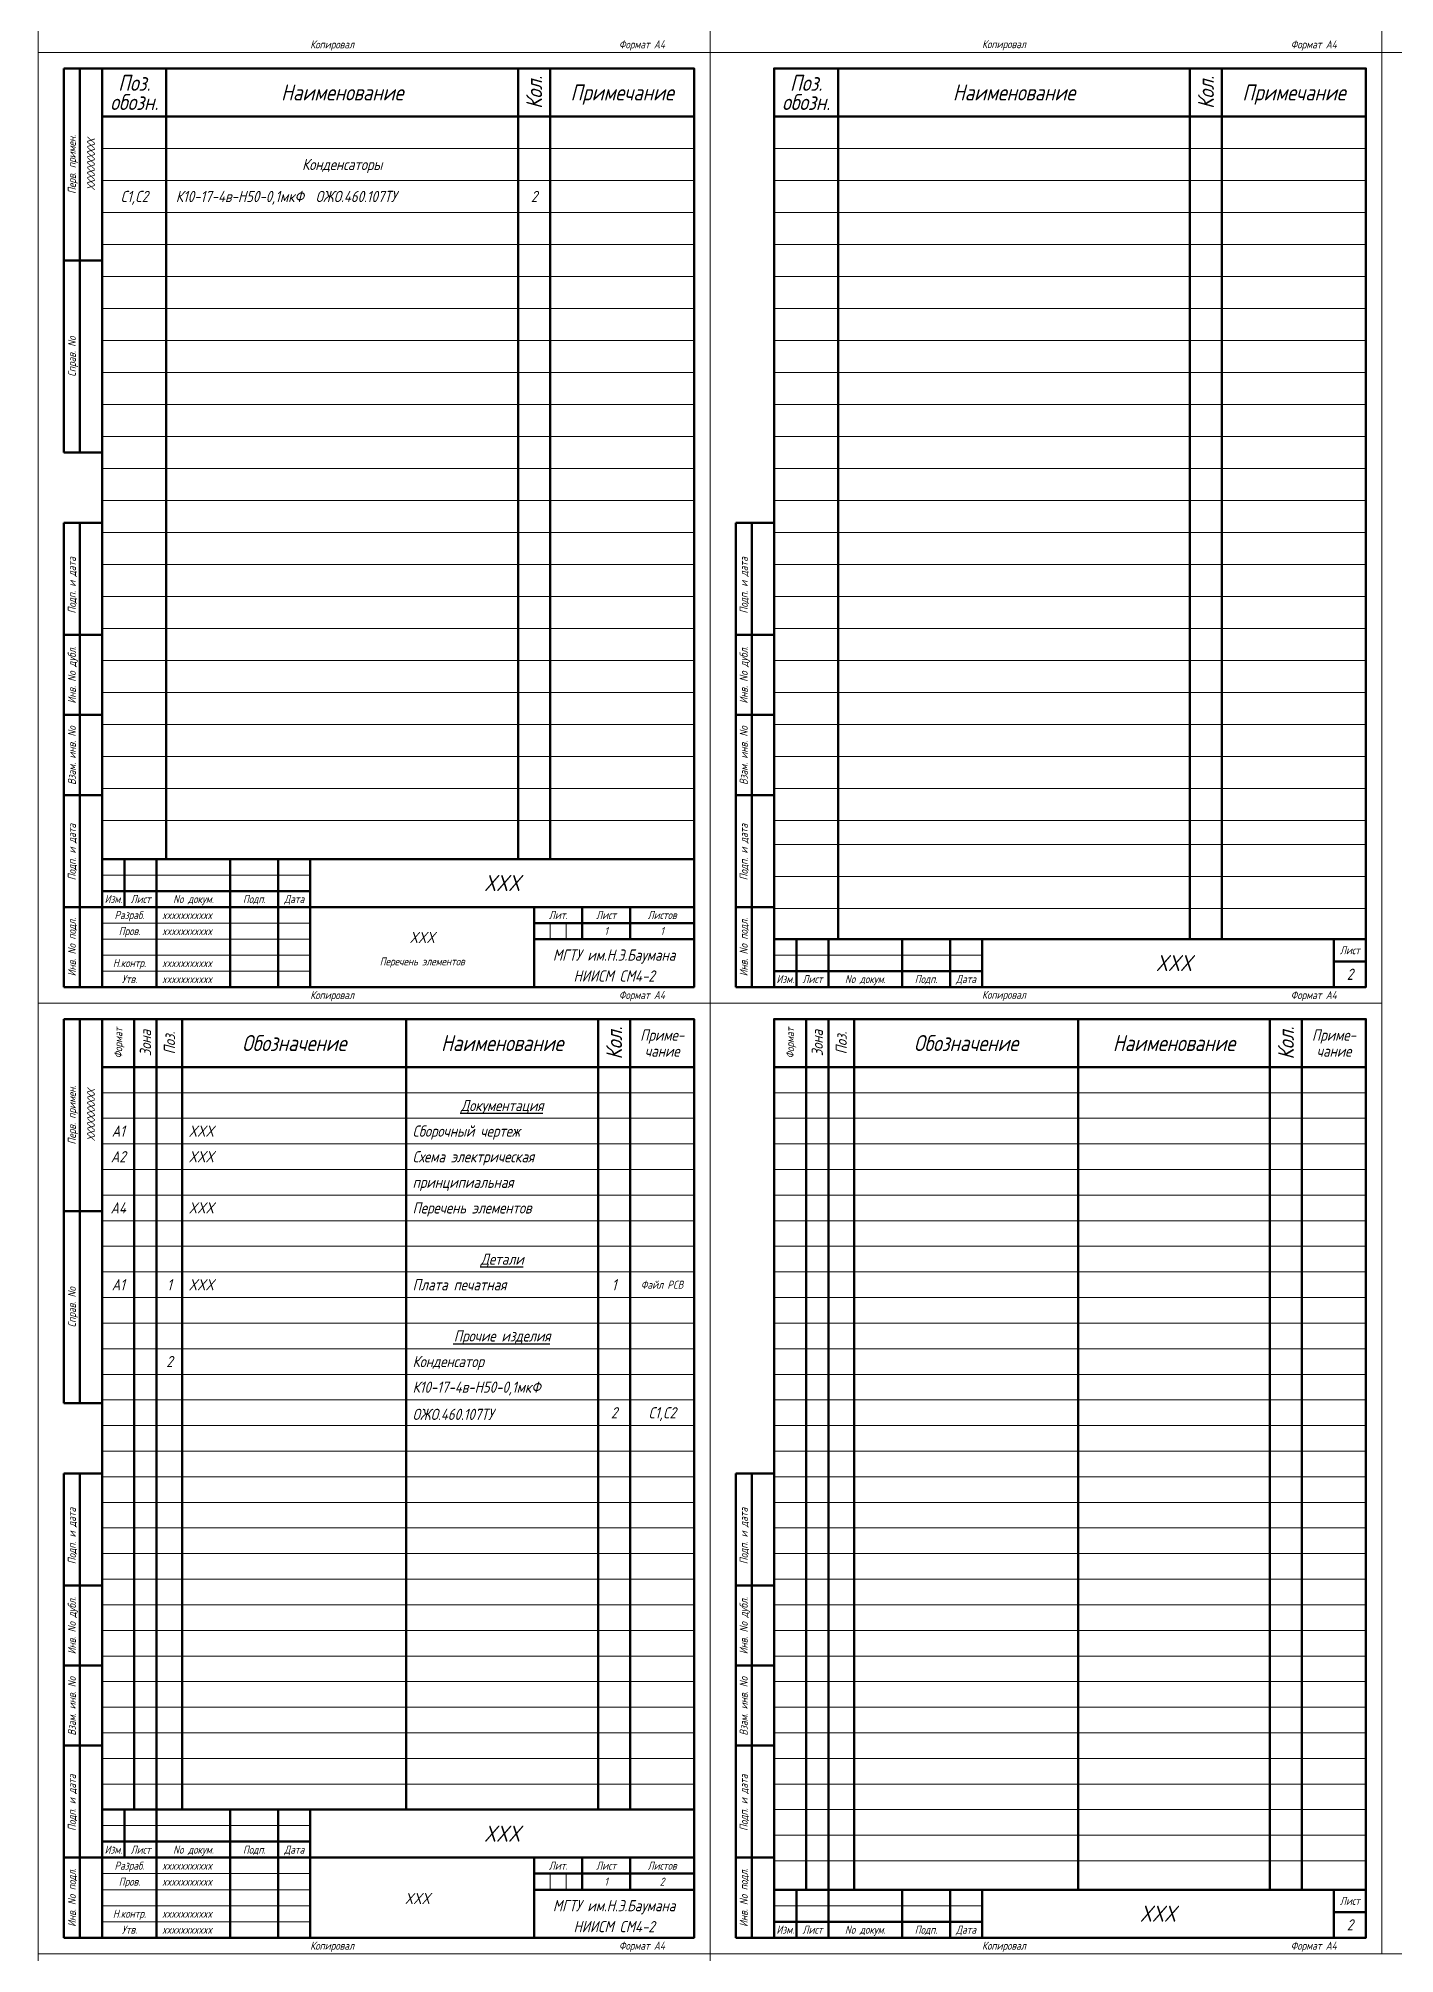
# Model space of a CAD drawing. Header units: millimetres. Extents: x 108 to 2419, y -459 to 1780.
# Drawn here: x 108 to 532, y 382 to 980 of the extents above; entities that cross this region are included whole.
import ezdxf
from ezdxf.enums import TextEntityAlignment as Align

# ---------------------------------------------------------------- set-up
doc = ezdxf.new("R2010")
doc.units = ezdxf.units.MM
for name, color, linetype, lineweight in [('OSN25', 2, 'Continuous', 20), ('OSN50', 3, 'Continuous', 50), ('TEXT', 1, 'Continuous', 30)]:
    doc.layers.add(name, color=color, linetype=linetype, lineweight=lineweight)
doc.styles.add('E', font='simplex.shx', dxfattribs={"width": 0.8, "oblique": 15})

msp = doc.modelspace()

# ---------------------------------------------------------------- linework, layer by layer
at = {"layer": 'OSN25'}
for p, q in [((128.37, 945.68), (313.37, 945.68)), ((338.37, 945.68), (523.37, 945.68)), ((128.37, 935.68), (313.37, 935.68)), ((338.37, 935.68), (523.37, 935.68)), ((128.37, 925.68), (313.37, 925.68)), ((338.37, 925.68), (523.37, 925.68)), ((128.37, 915.68), (313.37, 915.68)), ((338.37, 915.68), (523.37, 915.68)), ((128.37, 905.68), (313.37, 905.68)), ((338.37, 905.68), (523.37, 905.68)), ((128.37, 895.68), (313.37, 895.68)), ((338.37, 895.68), (523.37, 895.68)), ((128.37, 885.68), (313.37, 885.68)), ((338.37, 885.68), (523.37, 885.68)), ((128.37, 875.68), (313.37, 875.68)), ((338.37, 875.68), (523.37, 875.68)), ((128.37, 865.68), (313.37, 865.68)), ((338.37, 865.68), (523.37, 865.68)), ((128.37, 855.68), (313.37, 855.68)), ((338.37, 855.68), (523.37, 855.68)), ((128.37, 845.68), (313.37, 845.68)), ((338.37, 845.68), (523.37, 845.68)), ((128.37, 835.68), (313.37, 835.68)), ((338.37, 835.68), (523.37, 835.68)), ((128.37, 825.68), (313.37, 825.68)), ((338.37, 825.68), (523.37, 825.68)), ((128.37, 815.68), (313.37, 815.68)), ((338.37, 815.68), (523.37, 815.68)), ((128.37, 805.68), (313.37, 805.68)), ((338.37, 805.68), (523.37, 805.68)), ((128.37, 795.68), (313.37, 795.68)), ((338.37, 795.68), (523.37, 795.68)), ((128.37, 785.68), (313.37, 785.68)), ((338.37, 785.68), (523.37, 785.68)), ((128.37, 775.68), (313.37, 775.68)), ((338.37, 775.68), (523.37, 775.68)), ((128.37, 765.68), (313.37, 765.68)), ((338.37, 765.68), (523.37, 765.68)), ((128.37, 755.68), (313.37, 755.68)), ((338.37, 755.68), (523.37, 755.68)), ((128.37, 745.68), (313.37, 745.68)), ((338.37, 745.68), (523.37, 745.68)), ((128.37, 735.68), (313.37, 735.68)), ((338.37, 735.68), (523.37, 735.68)), ((338.37, 728.18), (523.37, 728.18)), ((128.37, 718.68), (193.37, 718.68)), ((338.37, 718.18), (523.37, 718.18)), ((338.37, 708.18), (523.37, 708.18)), ((128.37, 703.68), (193.37, 703.68)), ((268.37, 703.68), (268.37, 698.68)), ((273.37, 703.68), (273.37, 698.68)), ((128.37, 698.68), (193.37, 698.68)), ((128.37, 693.68), (193.37, 693.68)), ((128.37, 688.68), (193.37, 688.68)), ((338.37, 693.68), (403.37, 693.68)), ((128.37, 650.68), (313.37, 650.68)), ((338.37, 650.68), (523.37, 650.68)), ((128.37, 642.68), (313.37, 642.68)), ((338.37, 642.68), (523.37, 642.68)), ((128.37, 634.68), (313.37, 634.68)), ((338.37, 634.68), (523.37, 634.68)), ((128.37, 626.68), (313.37, 626.68)), ((128.37, 626.68), (313.37, 626.68)), ((338.37, 626.68), (523.37, 626.68)), ((338.37, 626.68), (523.37, 626.68)), ((128.37, 618.68), (313.37, 618.68)), ((338.37, 618.68), (523.37, 618.68)), ((128.37, 610.68), (313.37, 610.68)), ((338.37, 610.68), (523.37, 610.68)), ((128.37, 602.68), (313.37, 602.68)), ((338.37, 602.68), (523.37, 602.68)), ((128.37, 594.68), (313.37, 594.68)), ((338.37, 594.68), (523.37, 594.68)), ((128.37, 586.68), (313.37, 586.68)), ((338.37, 586.68), (523.37, 586.68)), ((128.37, 578.68), (313.37, 578.68)), ((338.37, 578.68), (523.37, 578.68)), ((128.37, 570.68), (313.37, 570.68)), ((338.37, 570.68), (523.37, 570.68)), ((128.37, 562.68), (313.37, 562.68)), ((338.37, 562.68), (523.37, 562.68)), ((128.37, 554.68), (313.37, 554.68)), ((338.37, 554.68), (523.37, 554.68)), ((128.37, 546.68), (313.37, 546.68)), ((338.37, 546.68), (523.37, 546.68)), ((128.37, 538.68), (313.37, 538.68)), ((338.37, 538.68), (523.37, 538.68)), ((128.37, 530.68), (313.37, 530.68)), ((338.37, 530.68), (523.37, 530.68)), ((128.37, 522.68), (313.37, 522.68)), ((338.37, 522.68), (523.37, 522.68)), ((128.37, 514.68), (313.37, 514.68)), ((338.37, 514.68), (523.37, 514.68)), ((128.37, 506.68), (313.37, 506.68)), ((338.37, 506.68), (523.37, 506.68)), ((128.37, 498.68), (313.37, 498.68)), ((338.37, 498.68), (523.37, 498.68)), ((128.37, 490.68), (313.37, 490.68)), ((338.37, 490.68), (523.37, 490.68)), ((128.37, 482.68), (313.37, 482.68)), ((338.37, 482.68), (523.37, 482.68)), ((128.37, 474.68), (313.37, 474.68)), ((338.37, 474.68), (523.37, 474.68)), ((128.37, 466.68), (313.37, 466.68)), ((338.37, 466.68), (523.37, 466.68)), ((128.37, 458.68), (313.37, 458.68)), ((338.37, 458.68), (523.37, 458.68)), ((128.37, 450.68), (313.37, 450.68)), ((338.37, 450.68), (523.37, 450.68)), ((128.37, 442.68), (313.37, 442.68)), ((338.37, 442.68), (523.37, 442.68)), ((128.37, 434.68), (313.37, 434.68)), ((338.37, 434.68), (523.37, 434.68)), ((338.37, 426.68), (523.37, 426.68)), ((128.37, 421.68), (193.37, 421.68)), ((338.37, 418.68), (523.37, 418.68)), ((338.37, 410.68), (523.37, 410.68)), ((128.37, 406.68), (193.37, 406.68)), ((128.37, 401.68), (193.37, 401.68)), ((268.37, 406.68), (268.37, 401.68)), ((273.37, 406.68), (273.37, 401.68)), ((128.37, 396.68), (193.37, 396.68)), ((338.37, 396.68), (403.37, 396.68)), ((128.37, 391.68), (193.37, 391.68))]:
    msp.add_line(p, q, dxfattribs=at)
for points in [[(108.37, 975.68), (318.37, 975.68), (318.37, 1272.68), (108.37, 1272.68)], [(318.37, 975.68), (528.37, 975.68), (528.37, 1272.68), (318.37, 1272.68)], [(108.37, 678.68), (318.37, 678.68), (318.37, 975.68), (108.37, 975.68)], [(318.37, 678.68), (528.37, 678.68), (528.37, 975.68), (318.37, 975.68)], [(528.37, 678.68), (528.37, 678.68), (528.37, 975.68), (528.37, 975.68)], [(528.37, 678.68), (528.37, 678.68), (528.37, 975.68), (528.37, 975.68)], [(108.37, 381.68), (318.37, 381.68), (318.37, 678.68), (108.37, 678.68)], [(318.37, 381.68), (528.37, 381.68), (528.37, 678.68), (318.37, 678.68)], [(108.37, 84.68), (318.37, 84.68), (318.37, 381.68), (108.37, 381.68)]]:
    msp.add_lwpolyline(points, close=True, dxfattribs=at)
at = {"layer": 'OSN25', "linetype": 'Continuous'}
msp.add_lwpolyline([(528.37, 381.68), (1369.37, 381.68), (1369.37, 975.68), (528.37, 975.68)], close=True, dxfattribs=at)
at = {"layer": 'OSN50'}
for p, q in [((121.37, 970.68), (121.37, 850.68)), ((148.37, 970.68), (148.37, 723.68)), ((258.37, 970.68), (258.37, 723.68)), ((268.37, 970.68), (268.37, 723.68)), ((358.37, 970.68), (358.37, 698.68)), ((468.37, 970.68), (468.37, 698.68)), ((478.37, 970.68), (478.37, 698.68)), ((128.37, 955.68), (313.37, 955.68)), ((338.37, 955.68), (523.37, 955.68)), ((121.37, 683.68), (121.37, 828.68)), ((331.37, 683.68), (331.37, 828.68)), ((128.37, 723.68), (313.37, 723.68)), ((135.37, 723.68), (135.37, 708.68)), ((145.37, 723.68), (145.37, 683.68)), ((168.37, 723.68), (168.37, 683.68)), ((183.37, 723.68), (183.37, 683.68)), ((193.37, 723.68), (193.37, 683.68)), ((128.37, 713.68), (193.37, 713.68)), ((128.37, 708.68), (193.37, 708.68)), ((193.37, 708.68), (313.37, 708.68)), ((263.37, 708.68), (263.37, 683.68)), ((278.37, 708.68), (278.37, 698.68)), ((293.37, 708.68), (293.37, 698.68)), ((263.37, 703.68), (313.37, 703.68)), ((263.37, 698.68), (313.37, 698.68)), ((338.37, 698.68), (523.37, 698.68)), ((345.37, 698.68), (345.37, 683.68)), ((355.37, 698.68), (355.37, 683.68)), ((378.37, 698.68), (378.37, 683.68)), ((393.37, 698.68), (393.37, 683.68)), ((403.37, 698.68), (403.37, 683.68)), ((513.37, 698.68), (513.37, 683.68)), ((338.37, 688.68), (403.37, 688.68)), ((513.37, 691.68), (523.37, 691.68)), ((121.37, 673.68), (121.37, 553.68)), ((138.37, 673.68), (138.37, 426.68)), ((145.37, 673.68), (145.37, 426.68)), ((153.37, 673.68), (153.37, 426.68)), ((223.37, 673.68), (223.37, 426.68)), ((283.37, 673.68), (283.37, 426.68)), ((293.37, 673.68), (293.37, 426.68)), ((348.37, 673.68), (348.37, 401.68)), ((355.37, 673.68), (355.37, 401.68)), ((363.37, 673.68), (363.37, 401.68)), ((433.37, 673.68), (433.37, 401.68)), ((493.37, 673.68), (493.37, 401.68)), ((503.37, 673.68), (503.37, 401.68)), ((128.37, 658.68), (313.37, 658.68)), ((338.37, 658.68), (523.37, 658.68)), ((121.37, 386.68), (121.37, 531.68)), ((331.37, 386.68), (331.37, 531.68)), ((128.37, 426.68), (313.37, 426.68)), ((135.37, 426.68), (135.37, 411.68)), ((145.37, 426.68), (145.37, 386.68)), ((168.37, 426.68), (168.37, 386.68)), ((183.37, 426.68), (183.37, 386.68)), ((193.37, 426.68), (193.37, 386.68)), ((128.37, 416.68), (193.37, 416.68)), ((128.37, 411.68), (193.37, 411.68)), ((193.37, 411.68), (313.37, 411.68)), ((263.37, 411.68), (263.37, 386.68)), ((278.37, 411.68), (278.37, 401.68)), ((293.37, 411.68), (293.37, 401.68)), ((263.37, 406.68), (313.37, 406.68)), ((263.37, 401.68), (313.37, 401.68)), ((338.37, 401.68), (523.37, 401.68)), ((345.37, 401.68), (345.37, 386.68)), ((355.37, 401.68), (355.37, 386.68)), ((378.37, 401.68), (378.37, 386.68)), ((393.37, 401.68), (393.37, 386.68)), ((403.37, 401.68), (403.37, 386.68)), ((513.37, 401.68), (513.37, 386.68)), ((338.37, 391.68), (403.37, 391.68)), ((513.37, 394.68), (523.37, 394.68))]:
    msp.add_line(p, q, dxfattribs=at)
for points in [[(116.37, 970.68), (116.37, 850.68)], [(128.37, 970.68), (116.37, 970.68)], [(128.37, 910.68), (116.37, 910.68)], [(116.37, 850.68), (128.37, 850.68)], [(128.37, 828.68), (116.37, 828.68)], [(116.37, 683.68), (116.37, 828.68)], [(326.37, 683.68), (326.37, 828.68)], [(338.37, 828.68), (326.37, 828.68)], [(128.37, 793.68), (116.37, 793.68)], [(338.37, 793.68), (326.37, 793.68)], [(128.37, 768.68), (116.37, 768.68)], [(338.37, 768.68), (326.37, 768.68)], [(128.37, 743.68), (116.37, 743.68)], [(338.37, 743.68), (326.37, 743.68)], [(128.37, 708.68), (116.37, 708.68)], [(338.37, 708.68), (326.37, 708.68)], [(128.37, 683.68), (116.37, 683.68)], [(338.37, 683.68), (326.37, 683.68)], [(128.37, 673.68), (116.37, 673.68)], [(116.37, 673.68), (116.37, 553.68)], [(128.37, 613.68), (116.37, 613.68)], [(116.37, 553.68), (128.37, 553.68)], [(116.37, 386.68), (116.37, 531.68)], [(128.37, 531.68), (116.37, 531.68)], [(338.37, 531.68), (326.37, 531.68)], [(326.37, 386.68), (326.37, 531.68)], [(128.37, 496.68), (116.37, 496.68)], [(338.37, 496.68), (326.37, 496.68)], [(128.37, 471.68), (116.37, 471.68)], [(338.37, 471.68), (326.37, 471.68)], [(128.37, 446.68), (116.37, 446.68)], [(338.37, 446.68), (326.37, 446.68)], [(128.37, 411.68), (116.37, 411.68)], [(338.37, 411.68), (326.37, 411.68)], [(128.37, 386.68), (116.37, 386.68)], [(338.37, 386.68), (326.37, 386.68)]]:
    msp.add_lwpolyline(points, dxfattribs=at)
for points in [[(128.37, 683.68), (313.37, 683.68), (313.37, 970.68), (128.37, 970.68)], [(338.37, 683.68), (523.37, 683.68), (523.37, 970.68), (338.37, 970.68)], [(128.37, 386.68), (313.37, 386.68), (313.37, 673.68), (128.37, 673.68)], [(338.37, 386.68), (523.37, 386.68), (523.37, 673.68), (338.37, 673.68)]]:
    msp.add_lwpolyline(points, close=True, dxfattribs=at)

# ---------------------------------------------------------------- texts
at = {"layer": 'TEXT', "linetype": 'Continuous', "style": 'E', "oblique": 15, "width": 0.8}
for s, p in [('Копировал', (193.37, 976.93)), ('Формат A4', (289.87, 976.93)), ('Копировал', (403.37, 977.01)), ('Формат A4', (499.87, 976.93)), ('Копировал', (193.37, 679.93)), ('Формат A4', (289.87, 679.93)), ('Копировал', (403.37, 680.01)), ('Формат A4', (499.87, 679.93)), ('Копировал', (193.37, 382.93)), ('Формат A4', (289.87, 382.93)), ('Копировал', (403.37, 382.93)), ('Формат A4', (499.87, 382.93))]:
    msp.add_text(s, height=2.5, dxfattribs=at).set_placement(p)
at = {"layer": 'TEXT', "style": 'E', "oblique": 15, "width": 0.8}
for s, height, p in [('Поз.', 5, (138.37, 966.18)), ('Наименование', 5, (203.37, 963.18)), ('Примечание', 5, (290.87, 963.18)), ('Поз.', 5, (348.37, 966.18)), ('Наименование', 5, (413.37, 963.18)), ('Примечание', 5, (500.87, 963.18)), ('обозн.', 5, (138.37, 960.18)), ('обозн.', 5, (348.37, 960.18)), ('Конденсаторы', 3.5, (203.37, 940.68)), ('C1,C2', 3.5, (138.37, 930.68)), ('2', 3.5, (263.37, 930.68)), ('XXX', 5, (253.37, 716.18)), ('Изм.', 2.5, (131.87, 711.18)), ('Лист', 2.5, (140.37, 711.18)), ('No докум.', 2.5, (156.87, 711.18)), ('Подп.', 2.5, (175.87, 711.18)), ('Дата', 2.5, (188.37, 711.18)), ('Разраб.', 2.5, (136.87, 706.18)), ('Лит.', 2.5, (270.87, 706.18)), ('Лист', 2.5, (285.87, 706.18)), ('Листов', 2.5, (303.37, 706.18)), ('Пров.', 2.5, (136.87, 701.18)), ('XXX', 3.5, (228.37, 699.18)), ('1', 2.5, (285.87, 701.18)), ('1', 2.5, (303.37, 701.18)), ('МГТУ им.Н.Э.Баумана', 3.5, (288.37, 693.68)), ('Лист', 2.5, (518.37, 695.18)), ('Н.контр.', 2.5, (136.87, 691.18)), ('Перечень элементов', 2.5, (228.37, 691.68)), ('НИИСМ СМ4-2', 3.5, (288.37, 687.14)), ('XXX', 5, (463.37, 691.18)), ('2', 3.5, (518.37, 687.68)), ('Утв.', 2.5, (136.87, 686.18)), ('Изм.', 2.5, (341.87, 686.18)), ('Лист', 2.5, (350.37, 686.18)), ('No докум.', 2.5, (366.87, 686.18)), ('Подп.', 2.5, (385.87, 686.18)), ('Дата', 2.5, (398.37, 686.18)), ('Приме-', 3.5, (303.37, 668.68)), ('Приме-', 3.5, (513.37, 668.68)), ('Обозначение', 5, (188.37, 666.18)), ('Наименование', 5, (253.37, 666.18)), ('чание', 3.5, (303.37, 663.68)), ('Обозначение', 5, (398.37, 666.18)), ('Наименование', 5, (463.37, 666.18)), ('чание', 3.5, (513.37, 663.68)), ('%%uДокументация', 3.5, (253.37, 646.68)), ('A1', 3.5, (133.37, 638.68)), ('A2', 3.5, (133.37, 630.68)), ('A4', 3.5, (133.37, 614.68)), ('%%uДетали', 3.5, (253.37, 598.68)), ('A1', 3.5, (133.37, 590.68)), ('1', 3.5, (149.37, 590.68)), ('1', 3.5, (288.37, 590.68)), ('Файл PCB', 2.5, (303.37, 590.68)), ('%%uПрочие изделия', 3.5, (253.37, 574.68)), ('2', 3.5, (149.37, 566.68)), ('2', 3.5, (288.37, 550.68)), ('C1,C2', 3.5, (303.37, 550.68)), ('XXX', 5, (253.37, 419.18)), ('Изм.', 2.5, (131.87, 414.18)), ('Лист', 2.5, (140.37, 414.18)), ('No докум.', 2.5, (156.87, 414.18)), ('Подп.', 2.5, (175.87, 414.18)), ('Дата', 2.5, (188.37, 414.18)), ('Разраб.', 2.5, (136.87, 409.18)), ('Лит.', 2.5, (270.87, 409.18)), ('Лист', 2.5, (285.87, 409.18)), ('Листов', 2.5, (303.37, 409.18)), ('Пров.', 2.5, (136.87, 404.18)), ('1', 2.5, (285.87, 404.18)), ('2', 2.5, (303.37, 404.18)), ('Н.контр.', 2.5, (136.87, 394.18)), ('XXX', 3.5, (226.86, 398.9)), ('МГТУ им.Н.Э.Баумана', 3.5, (288.37, 396.68)), ('XXX', 5, (458.37, 394.18)), ('Лист', 2.5, (518.37, 398.18)), ('Утв.', 2.5, (136.87, 389.18)), ('НИИСМ СМ4-2', 3.5, (288.37, 390.14)), ('Изм.', 2.5, (341.87, 389.18)), ('Лист', 2.5, (350.37, 389.18)), ('No докум.', 2.5, (366.87, 389.18)), ('Подп.', 2.5, (385.87, 389.18)), ('Дата', 2.5, (398.37, 389.18)), ('2', 3.5, (518.37, 390.68))]:
    msp.add_text(s, height=height, dxfattribs=at).set_placement(p, align=Align.MIDDLE_CENTER)
for s, height, p in [('Кол.', 5, (263.37, 963.18)), ('Кол.', 5, (473.37, 963.18)), ('Перв. примен.', 2.5, (118.87, 940.68)), ('ХХХХХХХХХХ', 2.5, (124.87, 940.68)), ('Справ. No', 2.5, (118.87, 880.68)), ('Подп. и дата', 2.5, (118.87, 809.18)), ('Подп. и дата', 2.5, (328.87, 809.18)), ('Инв. No дубл.', 2.5, (118.87, 781.17)), ('Инв. No дубл.', 2.5, (328.87, 781.17)), ('Взам. инв. No', 2.5, (118.87, 756.01)), ('Взам. инв. No', 2.5, (328.87, 756.01)), ('Подп. и дата', 2.5, (118.87, 725.84)), ('Подп. и дата', 2.5, (328.87, 725.84)), ('Инв. No подл.', 2.5, (118.87, 696.17)), ('Инв. No подл.', 2.5, (328.87, 696.17)), ('Формат', 2.5, (133.37, 666.18)), ('Зона', 3.5, (141.87, 666.18)), ('Кол.', 5, (288.37, 666.18)), ('Формат', 2.5, (343.37, 666.18)), ('Зона', 3.5, (351.87, 666.18)), ('Кол.', 5, (498.37, 666.18)), ('Поз.', 3.5, (149.37, 666.18)), ('Поз.', 3.5, (359.37, 666.18)), ('Перв. примен.', 2.5, (118.87, 643.68)), ('ХХХХХХХХХХ', 2.5, (124.87, 643.68)), ('Справ. No', 2.5, (118.87, 583.68)), ('Подп. и дата', 2.5, (118.87, 512.18)), ('Подп. и дата', 2.5, (328.87, 512.18)), ('Инв. No дубл.', 2.5, (118.87, 484.17)), ('Инв. No дубл.', 2.5, (328.87, 484.17)), ('Взам. инв. No', 2.5, (118.87, 459.01)), ('Взам. инв. No', 2.5, (328.87, 459.01)), ('Подп. и дата', 2.5, (118.87, 428.84)), ('Подп. и дата', 2.5, (328.87, 428.84)), ('Инв. No подл.', 2.5, (118.87, 399.17)), ('Инв. No подл.', 2.5, (328.87, 399.17))]:
    msp.add_text(s, height=height, rotation=90, dxfattribs=at).set_placement(p, align=Align.MIDDLE_CENTER)
for s, height, p in [('К10-17-4в-Н50-0,1мкФ  ОЖО.460.107ТУ', 3.5, (151.37, 930.68)), ('xxxxxxxxxxx', 2.5, (147.07, 706.18)), ('xxxxxxxxxxx', 2.5, (147.07, 701.18)), ('xxxxxxxxxxx', 2.5, (147.07, 691.18)), ('xxxxxxxxxxx', 2.5, (147.07, 686.18)), ('XXX', 3.5, (155.37, 638.68)), ('Сборочный чертеж', 3.5, (225.37, 638.68)), ('XXX', 3.5, (155.37, 630.68)), ('Схема электрическая', 3.5, (225.37, 630.68)), ('принципиальная', 3.5, (225.37, 622.68)), ('XXX', 3.5, (155.37, 614.68)), ('Перечень элементов', 3.5, (225.37, 614.68)), ('Плата печатная', 3.5, (225.37, 590.68)), ('XXX', 3.5, (155.37, 590.68)), ('Конденсатор', 3.5, (225.37, 566.68)), ('К10-17-4в-Н50-0,1мкФ', 3.5, (225.37, 558.68)), ('ОЖО.460.107ТУ', 3.5, (225.37, 550.18)), ('xxxxxxxxxxx', 2.5, (147.07, 409.18)), ('xxxxxxxxxxx', 2.5, (147.07, 404.18)), ('xxxxxxxxxxx', 2.5, (147.07, 394.18)), ('xxxxxxxxxxx', 2.5, (147.07, 389.18))]:
    msp.add_text(s, height=height, dxfattribs=at).set_placement(p, align=Align.MIDDLE_LEFT)

doc.saveas('drawing.dxf')
